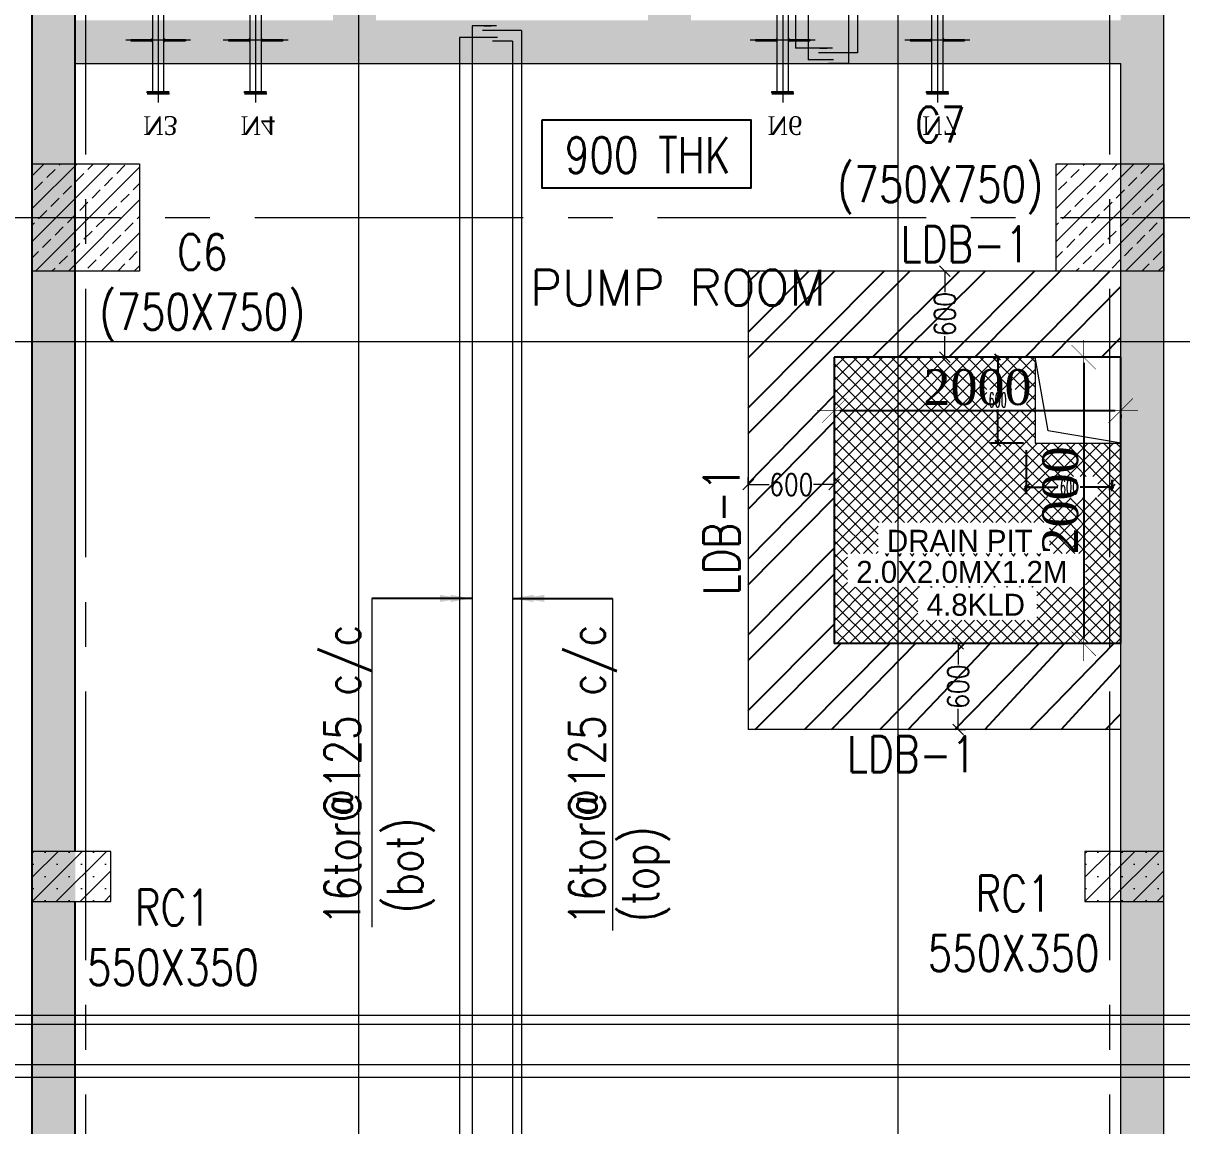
# Model space of a CAD drawing. Header units: millimetres. Extents: x -586673698 to -573385747, y -389867798 to -389752240.
# Drawn here: x -586577622 to -586569532, y -389785497 to -389777800 of the extents above; entities that cross this region are included whole.
import ezdxf

# ---------------------------------------------------------------- set-up
doc = ezdxf.new("R2010")
doc.units = ezdxf.units.MM
doc.header["$LTSCALE"] = 100
for name, pattern in [('CENTER', [2, 1.25, -0.25, 0.25, -0.25]), ('CENTER2', [1.125, 0.75, -0.125, 0.125, -0.125]), ('DASHED', [19.049999999999997, 12.7, -6.349999999999998]), ('HIDDEN', [9.524999999999995, 6.349999999999998, -3.174999999999998])]:
    doc.linetypes.add(name, pattern=pattern)
for name, color, linetype, lineweight in [('A-Column', 3, 'Continuous', 9), ('BOTTOM CAP REIN', 251, 'Continuous', 15), ('columns11', 1, 'Continuous', 20), ('dim', 11, 'Continuous', 13), ('ha', 8, 'Continuous', 9), ('wall hatch', 8, 'Continuous', 9)]:
    doc.layers.add(name, color=color, linetype=linetype, lineweight=lineweight)
for name, color, linetype in [('A-HATCH', 251, 'Continuous'), ('A-TEXT-ROOM-100', 4, 'Continuous'), ('AH_RETAINING WALL', 4, 'Continuous'), ('DT-PL-SHAFT', 230, 'Continuous'), ('DT-PL-Text', 181, 'Continuous'), ('GRIDLINE', 253, 'CENTER'), ('L2-OPEN', 7, 'Continuous'), ('Layer1', 7, 'Continuous'), ('PL-STP', 171, 'Continuous'), ('PLUMB', 6, 'Continuous'), ('PS_DIM', 9, 'Continuous'), ('WALL', 4, 'Continuous')]:
    doc.layers.add(name, color=color, linetype=linetype)
doc.styles.add('Arial', font='arial.ttf')
doc.styles.add('combine', font='romanc.shx', dxfattribs={"width": 0.8})
doc.styles.add('ROMANS', font='romans', dxfattribs={"width": 0.5})
doc.styles.add('ROMANTIC', font='romantic.ttf')
doc.styles.add('simplex-0.8', font='simplex.shx', dxfattribs={"width": 0.8})
doc.styles.add('TIMESNEWROMAN', font='times.ttf')
doc.dimstyles.new('75 ISO', dxfattribs={"dimtxt": 100, "dimasz": 75, "dimexe": 75, "dimexo": 0.7, "dimgap": 0.4, "dimtad": 0, "dimtoh": 1, "dimdec": 0, "dimdsep": 46, "dimtxsty": 'combine', "dimblk": 'OBLIQUE', "dimcen": 0, "dimclrd": 11, "dimclre": 2, "dimclrt": 4, "dimadec": 1, "dimazin": 2, "dimtfac": 1, "dimtdec": 0, "dimtmove": 2, "dimatfit": 3, "dimldrblk": 'OBLIQUE', "dimfxl": 0, "dimtolj": 1, "dimtzin": 0, "dimlwd": -1, "dimlwe": -1, "dimarcsym": 0})
doc.dimstyles.new('FOOTINF DIM', dxfattribs={"dimtxt": 250, "dimasz": 40, "dimexe": 50, "dimexo": 80, "dimgap": 35, "dimtad": 1, "dimtoh": 1, "dimdec": 0, "dimzin": 1, "dimdsep": 46, "dimtxsty": 'TIMESNEWROMAN', "dimblk": 'TICK', "dimcen": 2, "dimclrd": 7, "dimclre": 250, "dimclrt": 32, "dimadec": 1, "dimazin": 0, "dimtfac": 1, "dimtdec": 0, "dimtix": 1, "dimtmove": 1, "dimatfit": 3, "dimfxl": 0, "dimlwd": -1, "dimlwe": -1, "dimarcsym": 0})
doc.dimstyles.new('T', dxfattribs={"dimtxt": 100, "dimasz": 1, "dimexe": 50, "dimexo": 50, "dimgap": 15, "dimtad": 0, "dimtih": 1, "dimtoh": 1, "dimdec": 0, "dimzin": 0, "dimdsep": 46, "dimtxsty": 'ROMANS', "dimblk1": 'T', "dimblk2": 'T', "dimsah": 1, "dimcen": 0, "dimclrd": 8, "dimclre": 8, "dimclrt": 241, "dimadec": 0, "dimazin": 0, "dimtfac": 0.025, "dimtdec": 0, "dimtofl": 0, "dimtmove": 2, "dimatfit": 3, "dimldrblk": 'T', "dimfxl": 0, "dimtolj": 1, "dimtzin": 0, "dimarcsym": 0})
doc.dimstyles.new('V Mts', dxfattribs={"dimtxt": 150, "dimasz": 75, "dimexe": 0.1, "dimexo": 0, "dimgap": 0.01, "dimtad": 1, "dimdec": 0, "dimzin": 3, "dimdsep": 46, "dimtxsty": 'Arial', "dimsah": 1, "dimcen": 0.09375, "dimdle": 0.01, "dimclrd": 8, "dimclre": 8, "dimclrt": 256, "dimadec": 0, "dimazin": 0, "dimtfac": 0.7, "dimtdec": 3, "dimtofl": 0, "dimtmove": 2, "dimatfit": 3, "dimfxl": 0, "dimfrac": 1, "dimtolj": 1, "dimtzin": 0, "dimarcsym": 0})
pattern_1 = [(50.01895545410738, (852833.0299035311, -310.4176666140556), (273.2848983516124, -23.81821738079747), [28.575, -314.325]), (355.0189554541074, (852833.0299035311, -310.4176666140556), (-52.95994170419305, 286.5677625347229), [22.86, -251.460876255]), (100.4704001541074, (852855.8035719395, -312.4025126695633), (220.3249559302621, 262.7495334717821), [24.2850132, -267.1353669]), (46.20315545410737, (852833.0046938658, -234.2176707983017), (406.639402700964, -62.92896476387742), [42.8625, -471.4875]), (96.65451306410739, (852866.8912806511, -239.4617102146149), (355.9833957266662, 371.2569790089367), [36.42753471, -400.70341224]), (351.2031066241074, (852833.0046938658, -234.2176707983017), (355.9833957468833, 371.2569789906601), [34.289950605, -377.18959788]), (21.01895545410738, (852871.1109942198, -253.2550649046898), (227.4723238302771, -153.3225498470458), [28.575, -314.325]), (326.0189554541075, (852871.1109942198, -253.2550649046898), (92.61163368762979, 276.3126034821219), [22.86, -251.46]), (71.47040045410738, (852890.0670212507, -266.0319441556931), (320.08395701034, 122.9900550609186), [24.2850132, -267.1349064]), (37.51895545410739, (852833.0299035311, -310.4176666140556), (4.59094396285522, 126.8340840961527), [0, -248.412, 0, -255.27, 0, -252.4125]), (7.518955454107402, (852833.0299035311, -310.4176666140556), (100.1797734076779, 150.3040134359902), [0, -145.5419999999997, 0, -242.6969999999997, 0, -96.20249999999986]), (327.5189554541074, (852748.0669082403, -310.4457753300667), (203.3887245240358, -8.525828330777324), [0, -95.25, 0, -297.18, 0, -394.335]), (317.5189554541074, (852709.966910243, -310.4583801627159), (222.1811419564992, 38.21324395698385), [0, -123.825, 0, -197.358, 0, -280.035])]

# ---------------------------------------------------------------- blocks, each defined once
blk = doc.blocks.new('TICK')
at = {"color": 13, "const_width": 0.1}
for points in [[(0, -3), (0, 3)], [(-2.121320343559998, -2.121320343554543), (2.121320343559998, 2.121320343565455)], [(-3, 0), (3, 0)]]:
    blk.add_lwpolyline(points, dxfattribs=at)
blk = doc.blocks.new('*D509')
at = {"color": 250, "transparency": 16777216}
for p, q in [((-586571958.6491278, -389780531.1815192), (-586571958.6491278, -389780554.3057129)), ((-586569958.5041082, -389780531.1815192), (-586569958.5041082, -389780554.3057129))]:
    blk.add_line(p, q, dxfattribs=at)
at = {"color": 7, "transparency": 16777216}
blk.add_line((-586571918.6491278, -389780504.3057129), (-586569998.5041082, -389780504.3057129), dxfattribs=at)
at = {"layer": 'Defpoints', "color": 0, "transparency": 16777216}
for p in [(-586571958.6491278, -389780131.0889089, 825.7712689078835), (-586569958.5041082, -389780131.0889089, 825.7712689078835), (-586569958.5041082, -389780504.3057129)]:
    blk.add_point(p, dxfattribs=at)
at = {"color": 7, "transparency": 16777216, "xscale": 40, "yscale": 40, "zscale": 40, "rotation": 180}
blk.add_blockref('TICK', (-586571958.6491278, -389780504.3057129), dxfattribs=at)
at = {"color": 7, "transparency": 16777216, "xscale": 40, "yscale": 40, "zscale": 40}
blk.add_blockref('TICK', (-586569958.5041082, -389780504.3057129), dxfattribs=at)
at = {"color": 32, "transparency": 16777216, "insert": (-586570958.576618, -389780342.1427714), "char_height": 250, "attachment_point": 5, "style": 'TIMESNEWROMAN', "bg_fill": 3, "box_fill_scale": 1.1, "bg_fill_color": 256, "bg_fill_true_color": 13158600, "bg_fill_transparency": 0}
blk.add_mtext('2000', dxfattribs=at)
blk = doc.blocks.new('*D510')
at = {"color": 250, "transparency": 16777216}
for p, q in [((-586570249.09237, -389780131.088909), (-586570266.8266531, -389780131.088909)), ((-586570249.0923697, -389782131.0889023), (-586570266.8266531, -389782131.0889023))]:
    blk.add_line(p, q, dxfattribs=at)
at = {"color": 7, "transparency": 16777216}
blk.add_line((-586570216.8266531, -389780171.088909), (-586570216.8266531, -389782091.0889023), dxfattribs=at)
at = {"layer": 'Defpoints', "color": 0, "transparency": 16777216}
for p in [(-586569958.5041084, -389780131.088909, 825.7712689078835), (-586570216.8266531, -389782131.0889023), (-586569958.5041016, -389782131.0889023, 825.7712689078835)]:
    blk.add_point(p, dxfattribs=at)
at = {"color": 7, "transparency": 16777216, "xscale": 40, "yscale": 40, "zscale": 40}
for p, rotation in [((-586570216.8266531, -389780131.088909), 90), ((-586570216.8266531, -389782131.0889023), 270)]:
    blk.add_blockref('TICK', p, dxfattribs=dict(at, rotation=rotation))
at = {"color": 32, "transparency": 16777216, "insert": (-586570378.9895947, -389781131.0889054), "char_height": 250, "attachment_point": 5, "rotation": 90, "style": 'TIMESNEWROMAN', "bg_fill": 3, "box_fill_scale": 1.1, "bg_fill_color": 256, "bg_fill_true_color": 13158600, "bg_fill_transparency": 0}
blk.add_mtext('2000', dxfattribs=at)
blk = doc.blocks.new('T')
at = {"layer": 'L2-OPEN', "color": 8, "linetype": 'Continuous'}
for p, q in [((-30.88676591906551, 3.637978807091713e-12), (12.63541410549078, 3.637978807091713e-12)), ((-7.275957614183426e-12, 32.97048780479508), (0, -12.62681486954443))]:
    blk.add_line(p, q, dxfattribs=at)
at = {"layer": 'PLUMB'}
blk.add_line((-20.44315986570291, -20.44315986570018), (20.44315986571019, 20.4431598657111), dxfattribs=at)
blk = doc.blocks.new('*D464')
at = {"layer": 'Defpoints', "color": 0, "linetype": 'HIDDEN', "transparency": 16777216}
for p in [(-586570618.84309, -389780731.0888989), (-586570018.7496821, -389781038.2601498), (-586570018.7496821, -389781115.7865713)]:
    blk.add_point(p, dxfattribs=at)
at = {"layer": 'PL-STP', "color": 8, "linetype": 'HIDDEN', "lineweight": -2, "transparency": 16777216}
for p, q in [((-586570618.84309, -389780781.0888989), (-586570618.84309, -389781088.2601498)), ((-586570018.7496821, -389781065.7865713), (-586570018.7496821, -389780988.2601498)), ((-586570617.84309, -389781038.2601498), (-586570396.8916241, -389781038.2601498)), ((-586570019.7496821, -389781038.2601498), (-586570240.7011479, -389781038.2601498))]:
    blk.add_line(p, q, dxfattribs=at)
at = {"layer": 'PL-STP', "color": 8, "linetype": 'HIDDEN', "lineweight": -2, "transparency": 16777216, "rotation": 180}
blk.add_blockref('T', (-586570618.84309, -389781038.2601498), dxfattribs=at)
at = {"layer": 'PL-STP', "color": 8, "linetype": 'HIDDEN', "lineweight": -2, "transparency": 16777216}
blk.add_blockref('T', (-586570018.7496821, -389781038.2601498), dxfattribs=at)
at = {"layer": 'PL-STP', "color": 241, "linetype": 'HIDDEN', "lineweight": 13, "transparency": 16777216, "insert": (-586570318.796386, -389781038.2601498), "char_height": 100, "attachment_point": 5, "style": 'ROMANS'}
blk.add_mtext('\\A1;600', dxfattribs=at)
blk = doc.blocks.new('*D465')
at = {"layer": 'Defpoints', "color": 0, "linetype": 'HIDDEN', "transparency": 16777216}
for p in [(-586570669.2362655, -389780131.088899), (-586570817.6098303, -389780731.088899), (-586570587.4791577, -389780731.088899)]:
    blk.add_point(p, dxfattribs=at)
at = {"layer": 'PL-STP', "color": 8, "linetype": 'HIDDEN', "lineweight": -2, "transparency": 16777216}
for p, q in [((-586570719.2362655, -389780131.088899), (-586570867.6098303, -389780131.088899)), ((-586570817.6098303, -389780132.088899), (-586570817.6098303, -389780366.088899)), ((-586570817.6098303, -389780730.088899), (-586570817.6098303, -389780496.088899)), ((-586570637.4791577, -389780731.088899), (-586570867.6098303, -389780731.088899))]:
    blk.add_line(p, q, dxfattribs=at)
for p, rotation in [((-586570817.6098303, -389780131.088899), 90), ((-586570817.6098303, -389780731.088899), 270)]:
    blk.add_blockref('T', p, dxfattribs=dict(at, rotation=rotation))
at = {"layer": 'PL-STP', "color": 241, "linetype": 'HIDDEN', "lineweight": 13, "transparency": 16777216, "insert": (-586570817.6098303, -389780431.0888988), "char_height": 100, "attachment_point": 5, "style": 'ROMANS'}
blk.add_mtext('\\A1;600', dxfattribs=at)
blk = doc.blocks.new('_Oblique')
at = {"color": 0, "linetype": 'ByBlock', "lineweight": -2}
blk.add_line((-0.5, -0.5), (0.5, 0.5), dxfattribs=at)
blk = doc.blocks.new('*D517')
at = {"layer": 'Defpoints', "color": 0, "transparency": 16777216}
for p in [(-586571097.681059, -389782131.0889062, 26.83431793088164), (-586571097.6810572, -389782731.0889056, 26.83431793088164), (-586571092.9837373, -389782731.0889056)]:
    blk.add_point(p, dxfattribs=at)
at = {"layer": 'dim', "color": 11, "transparency": 16777216}
for p, q in [((-586571092.9837373, -389782131.0889062), (-586571092.9837373, -389782276.4031916)), ((-586571092.9837373, -389782731.0889056), (-586571092.9837373, -389782585.7746202))]:
    blk.add_line(p, q, dxfattribs=at)
at = {"layer": 'dim', "color": 2, "transparency": 16777216}
for p, q in [((-586571088.501111, -389782131.0889062), (-586571042.9837373, -389782131.0889062)), ((-586571088.5011108, -389782731.0889056), (-586571042.9837373, -389782731.0889056))]:
    blk.add_line(p, q, dxfattribs=at)
at = {"layer": 'dim', "color": 11, "transparency": 16777216, "xscale": 75, "yscale": 75, "zscale": 75}
for p, rotation in [((-586571092.9837373, -389782131.0889062), 90), ((-586571092.9837373, -389782731.0889056), 270)]:
    blk.add_blockref('_Oblique', p, dxfattribs=dict(at, rotation=rotation))
at = {"layer": 'dim', "color": 4, "transparency": 16777216, "insert": (-586571092.9837373, -389782431.0889056), "char_height": 150, "attachment_point": 5, "rotation": 90, "style": 'simplex-0.8'}
blk.add_mtext('\\A1;600', dxfattribs=at)
blk = doc.blocks.new('*D518')
at = {"layer": 'Defpoints', "color": 0, "transparency": 16777216}
for p in [(-586572558.6683894, -389781020.9011813), (-586572558.6683894, -389781030.1319876, 18.02520497182559), (-586571958.6491278, -389781030.1319876, 26.83431793088164)]:
    blk.add_point(p, dxfattribs=at)
at = {"layer": 'dim', "color": 2, "transparency": 16777216}
for p, q in [((-586572558.6683894, -389781019.4049034), (-586572558.6683894, -389780970.9011813)), ((-586571958.6491278, -389781017.0828012), (-586571958.6491278, -389780970.9011813))]:
    blk.add_line(p, q, dxfattribs=at)
at = {"layer": 'dim', "color": 11, "transparency": 16777216}
for p, q in [((-586572558.6683894, -389781020.9011813), (-586572413.3444729, -389781020.9011813)), ((-586571958.6491278, -389781020.9011813), (-586572103.9730444, -389781020.9011813))]:
    blk.add_line(p, q, dxfattribs=at)
at = {"layer": 'dim', "color": 11, "transparency": 16777216, "xscale": 75, "yscale": 75, "zscale": 75, "rotation": 180}
blk.add_blockref('_Oblique', (-586572558.6683894, -389781020.9011813), dxfattribs=at)
at = {"layer": 'dim', "color": 11, "transparency": 16777216, "xscale": 75, "yscale": 75, "zscale": 75}
blk.add_blockref('_Oblique', (-586571958.6491278, -389781020.9011813), dxfattribs=at)
at = {"layer": 'dim', "color": 4, "transparency": 16777216, "insert": (-586572258.6587586, -389781020.9011813), "char_height": 150, "attachment_point": 5, "style": 'simplex-0.8'}
blk.add_mtext('\\A1;600', dxfattribs=at)
blk = doc.blocks.new('*D519')
at = {"layer": 'Defpoints', "color": 0, "transparency": 16777216}
for p in [(-586571186.2068068, -389779531.0889018), (-586571151.1357012, -389779531.0889018, 18.02520497182468), (-586571151.1356994, -389780131.0889063, 26.83431793088164)]:
    blk.add_point(p, dxfattribs=at)
at = {"layer": 'dim', "color": 2, "transparency": 16777216}
for p, q in [((-586571186.6079495, -389779531.0889018), (-586571236.2068068, -389779531.0889018)), ((-586571187.8552324, -389780131.0889063), (-586571236.2068068, -389780131.0889063))]:
    blk.add_line(p, q, dxfattribs=at)
at = {"layer": 'dim', "color": 11, "transparency": 16777216}
for p, q in [((-586571186.2068068, -389779531.0889018), (-586571186.2068068, -389779676.4031898)), ((-586571186.2068068, -389780131.0889063), (-586571186.2068068, -389779985.7746184))]:
    blk.add_line(p, q, dxfattribs=at)
at = {"layer": 'dim', "color": 11, "transparency": 16777216, "xscale": 75, "yscale": 75, "zscale": 75}
for p, rotation in [((-586571186.2068068, -389779531.0889018), 90), ((-586571186.2068068, -389780131.0889063), 270)]:
    blk.add_blockref('_Oblique', p, dxfattribs=dict(at, rotation=rotation))
at = {"layer": 'dim', "color": 4, "transparency": 16777216, "insert": (-586571186.2068068, -389779831.0889038), "char_height": 150, "attachment_point": 5, "rotation": 90, "style": 'simplex-0.8'}
blk.add_mtext('\\A1;600', dxfattribs=at)
blk = doc.blocks.new('DS')
at = {"layer": 'PS_DIM', "color": 30, "lineweight": 20, "true_color": 0xf8991e}
for p, q in [((-10154220.36534933, -7974183.753252663), (-10154220.36534933, -7973731.083799353)), ((-10154215.4458387, -7973767.185348663), (-10154225.4458387, -7973767.185348663)), ((-10154225.4458387, -7973767.185348663), (-10154225.4458387, -7973917.418525125)), ((-10154215.4458387, -7973767.185348663), (-10154215.4458387, -7973917.418525125)), ((-10154225.44583865, -7973997.418525183), (-10154225.44583865, -7974147.503324596)), ((-10154215.44583865, -7973997.418525183), (-10154215.44583865, -7974147.503324596)), ((-10154215.44583865, -7974147.503324596), (-10154225.44583865, -7974147.503324596))]:
    blk.add_line(p, q, dxfattribs=at)
at = {"layer": 'PS_DIM', "color": 8, "lineweight": 20}
blk.add_line((-10153848.96327483, -7973957.418526008), (-10154656.83112042, -7973957.418526009), dxfattribs=at)
at = {"layer": 'PS_DIM', "color": 30, "lineweight": 20, "true_color": 0xf8991e}
for points in [[(-10154597.76692931, -7974033.987620936), (-10154588.44547427, -7974033.987620936), (-10154588.44547427, -7973880.849431082), (-10154579.12401924, -7973880.849431082), (-10154579.12401924, -7974033.987620936)], [(-10154597.76692931, -7974033.987620936), (-10154597.76692931, -7973880.849431082)]]:
    blk.add_lwpolyline(points, dxfattribs=at)
blk.add_lwpolyline([(-10153879.12413279, -7973997.418526009), (-10153879.12413279, -7973917.418526009), (-10154579.12413279, -7973917.418524249), (-10154579.12413279, -7973997.418524249)], close=True, dxfattribs=at)
for centre, start, end in [((-10154225.1465134, -7973917.270148075), 93.01016005192193, 181.4916335709341), ((-10154214.91940221, -7973917.270148075), 358.5083664290659, 95.29921688351867), ((-10154225.14651335, -7973997.21018302), 182.0946924499644, 266.9898399480781), ((-10154214.91940216, -7973997.21018302), 264.7007831164813, 357.9053075500356)]:
    blk.add_arc(centre, 5.700018629338419, start, end, dxfattribs=at)
blk = doc.blocks.new('*D727')
at = {"layer": 'Defpoints', "color": 0, "ltscale": 5, "transparency": 16777216}
for p in [(-894583.125608487, -59552.7187525332), (-893583.125608487, -59552.71875002049), (-894583.1256077528, -59844.92187410541)]:
    blk.add_point(p, dxfattribs=at)
at = {"layer": 'DT-PL-SHAFT', "color": 8, "lineweight": -2, "ltscale": 5, "transparency": 16777216}
for p, q in [((-894583.125608487, -59552.7187525332), (-894583.1256077526, -59845.02187410541)), ((-893583.125608487, -59552.71875002049), (-893583.1256077526, -59845.0218715927)), ((-893658.1256077528, -59844.92187178115), (-894508.1256077528, -59844.92187391695))]:
    blk.add_line(p, q, dxfattribs=at)
at = {"layer": 'DT-PL-SHAFT', "color": 8, "ltscale": 5, "transparency": 16777216}
for points in [[(-894508.1256077843, -59832.42187391695), (-894508.1256077214, -59857.42187391695), (-894583.1256077528, -59844.92187410541)], [(-893658.1256077843, -59832.42187178115), (-893658.1256077214, -59857.42187178115), (-893583.1256077528, -59844.9218715927)]]:
    blk.add_solid(points, dxfattribs=at)
at = {"layer": 'DT-PL-SHAFT', "ltscale": 5, "transparency": 16777216, "insert": (-894083.1256079454, -59768.3259246908), "char_height": 150, "attachment_point": 5, "rotation": 1.4396757865650902e-07, "style": 'Arial'}
blk.add_mtext('\\A1;1000', dxfattribs=at)
blk = doc.blocks.new('AFE')
at = {"color": 114, "lineweight": 20, "true_color": 0x139b48, "xscale": -1, "rotation": 90}
for p in [(-8872940.560159955, -10213664.36957527, -15.26495232836862), (-8872260.560159955, -10213664.36957527, -15.26495232836862), (-8868580.544133913, -10213664.36952483), (-8867500.544133913, -10213664.36952483)]:
    blk.add_blockref('DS', p, dxfattribs=at)
at = {"layer": 'DT-PL-Text', "color": 181, "lineweight": 20, "style": 'ROMANTIC'}
for s, p in [('N3', (-899089.053685495, -58912.74468898936, -13.53830377142648)), ('N4', (-898409.053685495, -58912.74468898936, -13.53830377142648)), ('N6', (-894729.037659453, -58912.7446385551, 1.726648556942138)), ('N7', (-893649.037659453, -58912.7446385551, 1.726648556942138))]:
    blk.add_text(s, height=131.1813537174497, rotation=359.9831260174126, dxfattribs=at).set_placement(p)
at = {"layer": 'DT-PL-SHAFT', "color": 1, "ltscale": 5}
dim = blk.add_aligned_dim(p1=(-893583.125608487, -59552.71875002049), p2=(-894583.125608487, -59552.7187525332), distance=292.20312157220906, dimstyle='V Mts', dxfattribs=at)
dim.commit()
dim.dimension.update_dxf_attribs({"geometry": '*D727', "text_midpoint": (-894083.1256079454, -59768.3259246908)})

msp = doc.modelspace()

# ---------------------------------------------------------------- hatches: boundary and pattern name
at = {"layer": 'A-HATCH', "lineweight": 5}
h = msp.add_hatch(dxfattribs=at)
h.set_pattern_fill('ANSI33', color=256, scale=650, angle=359.9999999999999, style=0)
h.set_pattern_definition([(44.99999999999996, (-585114143.6010321, -388260524.9765929), (-114.9048519428139, 114.904851942814), []), (44.99999999999996, (-585114028.6961805, -388260524.9765929), (-114.9048519428139, 114.904851942814), [81.25000000000001, -40.62500000000001])])
h.paths.add_polyline_path([(-586576808.5828438, -389779531.0889091), (-586577558.5828438, -389779531.0889091), (-586577558.5828438, -389778781.0889091), (-586576808.5828438, -389778781.0889091)])
h = msp.add_hatch(dxfattribs=at)
h.set_pattern_fill('ANSI33', color=256, scale=650, angle=359.9999999999999, style=0)
h.set_pattern_definition([(44.99999999999996, (-585106993.5222968, -388260524.976586), (-114.9048519428139, 114.904851942814), []), (44.99999999999996, (-585106878.6174451, -388260524.976586), (-114.9048519428139, 114.904851942814), [81.25000000000001, -40.62500000000001])])
h.paths.add_polyline_path([(-586569658.5041084, -389779531.0889022), (-586570408.5041084, -389779531.0889022), (-586570408.5041084, -389778781.0889022), (-586569658.5041084, -389778781.0889022)])
at = {"layer": 'ha', "lineweight": 5}
h = msp.add_hatch(dxfattribs=at)
h.set_pattern_fill('SACNCR', color=256, scale=49.99999999999996, angle=179.9999987224211, style=0)
h.set_pattern_definition([(224.9999987224211, (-587419872.0174837, -389482271.4381029), (84.1898992577604, -84.1899030122861), []), (224.9999987224211, (-587419956.2074836, -389482271.438101), (84.1898992577604, -84.1899030122861), [0, -119.0624999999999])])
h.paths.add_polyline_path([(-586577558.5828438, -389783581.088909), (-586577558.5828438, -389783931.088909), (-586577008.5828438, -389783931.088909), (-586577008.5828438, -389783581.088909)])
h = msp.add_hatch(dxfattribs=at)
h.set_pattern_fill('SACNCR', color=256, scale=49.99999999999996, angle=179.9999987224211, style=0)
h.set_pattern_definition([(224.9999987224211, (-587412521.9387485, -389482271.4381029), (84.1898992577604, -84.1899030122861), []), (224.9999987224211, (-587412606.1287484, -389482271.438101), (84.1898992577604, -84.1899030122861), [0, -119.0624999999999])])
h.paths.add_polyline_path([(-586570208.5041085, -389783581.088909), (-586570208.5041085, -389783931.088909), (-586569658.5041085, -389783931.088909), (-586569658.5041085, -389783581.088909)])
at = {"layer": 'wall hatch', "ltscale": 3}
h = msp.add_hatch(dxfattribs=at)
h.set_pattern_fill('AR-CONC', color=8, scale=1.5, angle=0.01895545410738442, style=0)
h.set_pattern_definition(pattern_1)
edge = h.paths.add_edge_path()
edge.add_line((-586569658.5041084, -389763430.6426746), (-586569658.5041083, -389802031.5351896))
edge.add_line((-586569958.5041082, -389782131.0889021), (-586569958.5041082, -389780131.0889021))
h = msp.add_hatch(dxfattribs=at)
h.set_pattern_fill('AR-CONC', color=8, scale=1.5, angle=0.01895545410738442, style=0)
h.set_pattern_definition(pattern_1)
edge = h.paths.add_edge_path()
edge.add_line((-586569658.5041084, -389763430.6426746), (-586569658.5041083, -389802031.5351896))
edge.add_line((-586569958.5041082, -389782131.0889021), (-586569958.5041082, -389780131.0889021))

# ---------------------------------------------------------------- linework, layer by layer
at = {"color": 13, "lineweight": 5, "elevation": -282.4707507209567}
for points in [[(-586575186.5388136, -389781815.4527811), (-586575186.5388137, -389784110.2982819)], [(-586573507.8465486, -389781815.4527811), (-586573507.8465484, -389784132.5232337)]]:
    msp.add_lwpolyline(points, dxfattribs=at)
at = {"layer": 'A-Column'}
for points, elevation in [([(-586576808.5828438, -389779531.0889091), (-586577558.5828438, -389779531.0889091), (-586577558.5828438, -389778781.0889091), (-586576808.5828438, -389778781.0889091)], -301.0472720476962), ([(-586569658.5041084, -389779531.0889022), (-586570408.5041084, -389779531.0889022), (-586570408.5041084, -389778781.0889022), (-586569658.5041084, -389778781.0889022)], -299.3404809907079)]:
    msp.add_lwpolyline(points, close=True, dxfattribs=dict(at, elevation=elevation))
at = {"layer": 'AH_RETAINING WALL'}
for p, q in [((-586577558.5168192, -389795614.5315189, -292.2381590886403), (-586577558.5816994, -389759527.5773441, -292.2381590886403)), ((-586577558.5168192, -389795614.5315189, -292.2381590886403), (-586577558.5816994, -389759527.577344, -292.2381590886403)), ((-586577258.5373259, -389783581.088909, -299.3404809907079), (-586577258.56404, -389769731.088912, -292.2381590886403)), ((-586569958.5041083, -389780131.0889022, -292.2381590886403), (-586571958.6491278, -389780131.088909, -292.2381590886403)), ((-586571958.6491278, -389780131.088909, -292.2381590886403), (-586571958.6491278, -389782131.088909, -292.2381590886403)), ((-586569958.5041082, -389782131.0889022, -292.2381590886403), (-586569958.5041082, -389780131.0889021, -292.2381590886403)), ((-586569958.5041084, -389782131.0889022, -292.2381590886403), (-586571958.6491278, -389782131.088909, -292.2381590886403)), ((-586577258.5297794, -389787981.4174614, -299.3404809907079), (-586577258.5368054, -389783931.088909, -299.3404809907079))]:
    msp.add_line(p, q, dxfattribs=at)
at = {"layer": 'BOTTOM CAP REIN', "color": 1, "lineweight": 15, "ltscale": 25}
for p, q in [((-586572139.8822055, -389757941.5990389, -283.0220670681156), (-586572139.8811686, -389778055.2151986, -1541.977214091919)), ((-586572228.9862946, -389758022.1165612, -282.7356544231616), (-586572228.9852579, -389777974.6976762, -273.3254730358267)), ((-586574486.0934947, -389777818.5231802, -283.1917016410698), (-586574486.0924578, -389787273.7354982, -1542.146848664873)), ((-586574316.7842505, -389777818.5231802, -283.1917016410698), (-586574486.0934947, -389777818.5231802, -283.1917016410698)), ((-586574141.7842504, -389777851.361942, -283.1917016488246), (-586574414.1265272, -389777851.361942, -283.1917016488246)), ((-586574405.8883396, -389777818.5231802, -283.1917016488246), (-586574353.7417475, -389777818.5231802, -283.1917016488246)), ((-586574575.1975838, -389777899.0407025, -282.9052889961158), (-586574575.196547, -389787193.2179759, -273.4951076087809)), ((-586574310.2417217, -389777899.0407025, -283.1917016488246), (-586574575.1975838, -389777899.0407028, -283.1917016488246)), ((-586574205.8883396, -389777924.9135827, -283.1917016488246), (-586574344.9548417, -389777924.9135827, -283.1917016488246)), ((-586571970.5719244, -389777974.6976762, -301.0472720399414), (-586572228.9852579, -389777974.6976762, -301.0472720399414)), ((-586571795.5719244, -389778007.536438, -301.0472720476962), (-586572067.9142013, -389778007.536438, -301.0472720476962)), ((-586572059.6760137, -389777974.6976762, -301.0472720476962), (-586572007.5294216, -389777974.6976762, -301.0472720476962)), ((-586571964.0293957, -389778055.2151986, -301.0472720476962), (-586572139.8811687, -389778055.2151986, -301.0472720476962)), ((-586571859.6760137, -389778081.0880786, -301.0472720476962), (-586571998.7425157, -389778081.0880786, -301.0472720476962)), ((-586579099.5010949, -389785067.8663803, -320.9131205561434), (-586568277.0799395, -389785067.8663803, -1561.843062608121)), ((-586579018.9835726, -389785156.9704695, -320.6267079111894), (-586568357.5974618, -389785156.9704696, -293.1913215520287))]:
    msp.add_line(p, q, dxfattribs=at)
at = {"layer": 'BOTTOM CAP REIN', "color": 1, "linetype": 'HIDDEN', "lineweight": 15, "ltscale": 50}
for p, q in [((-586571795.5729612, -389757974.4378007, -280.0226355655448), (-586571795.5719243, -389778007.536438, -1541.128888058802)), ((-586571859.6770506, -389758047.9894412, -283.0220670758704), (-586571859.6760137, -389778081.0880786, -272.8834253873074)), ((-586574141.7842504, -389777851.361942, -280.192270138499), (-586574141.7832135, -389787226.0567377, -1541.298522631757)), ((-586574205.8883396, -389777924.9135825, -283.1917016488246), (-586574205.8873028, -389787299.6083782, -273.0530599602616)), ((-586579066.6623331, -389784723.5571361, -317.9136890535726), (-586568324.7587, -389784723.5571361, -1560.994736575004)), ((-586578993.1106926, -389784787.6612254, -320.9131205638982), (-586568251.2070595, -389784787.6612254, -292.7492739035094))]:
    msp.add_line(p, q, dxfattribs=at)
at = {"layer": 'columns11', "ltscale": 0.5}
for points, elevation in [([(-586577558.5828438, -389783581.088909), (-586577558.5828438, -389783931.088909), (-586577008.5828438, -389783931.088909), (-586577008.5828438, -389783581.088909)], -299.3404809907079), ([(-586570208.5041085, -389783581.088909), (-586570208.5041085, -389783931.088909), (-586569658.5041085, -389783931.088909), (-586569658.5041085, -389783581.088909)], -292.2381590889015)]:
    msp.add_lwpolyline(points, close=True, dxfattribs=dict(at, elevation=elevation))
at = {"layer": 'DT-PL-SHAFT', "color": 8, "linetype": 'DASHED', "lineweight": 13, "ltscale": 50}
msp.add_line((-586575278.3353915, -389795486.7471323, -319.072477019522), (-586575278.3353915, -389756960.6314185, -319.072477019522), dxfattribs=at)
at = {"layer": 'DT-PL-SHAFT', "color": 1, "lineweight": 13, "ltscale": 5}
for p, q in [((-586569658.6586425, -389793331.2512685, -299.3404809907079), (-586569658.6586422, -389761180.6414423, -299.3404809907079)), ((-586569958.6683894, -389779531.0888979, -301.0472720476962), (-586572558.6683894, -389779531.0889061, -301.0472720476962)), ((-586572558.6683894, -389779531.0889061, -301.0472720476962), (-586572558.6683894, -389782731.0889098, -301.0472720476962)), ((-586569958.5041083, -389780131.0889021, -292.2381590886403), (-586571958.6491278, -389780131.0889089, -292.2381590886403)), ((-586571958.6491278, -389780131.0889089, -292.2381590886403), (-586571958.6491278, -389782131.0889089, -292.2381590886403)), ((-586569958.5041084, -389782131.0889021, -292.2381590886403), (-586571958.6491278, -389782131.0889089, -292.2381590886403)), ((-586569958.5041083, -389782731.0889023, -292.2381590886403), (-586572558.6683894, -389782731.0889098, -292.2381590886403)), ((-586569958.5041083, -389782731.0889022, -292.2381590886403), (-586572558.6683894, -389782731.0889097, -292.2381590886403))]:
    msp.add_line(p, q, dxfattribs=at)
at = {"layer": 'DT-PL-SHAFT', "color": 1, "lineweight": 13, "ltscale": 5, "elevation": -301.0472720476962}
msp.add_lwpolyline([(-586577258.5204248, -389778081.0904821), (-586569958.6683894, -389778081.0872323)], dxfattribs=at)
at = {"layer": 'GRIDLINE', "color": 117, "linetype": 'CENTER2', "lineweight": 5, "ltscale": 25}
for p, q in [((-586577183.5041084, -389795590.6394086, -302.7540631046119), (-586577183.5041084, -389755720.8077319, -302.7540631046119)), ((-586570033.8052557, -389795590.6394086, -283.2594115643686), (-586570033.8052557, -389755720.8077319, -283.2594115643686)), ((-586581629.860675, -389779156.0889091, -301.0472720476961), (-586560312.3229526, -389779156.0889091, -301.0472720476961))]:
    msp.add_line(p, q, dxfattribs=at)
at = {"layer": 'Layer1', "color": 2, "elevation": -3.743195975403069e-09}
msp.add_lwpolyline([(-586573999.0717127, -389778474.4706497), (-586572540.2842143, -389778474.4706497), (-586572540.2842143, -389778951.3972923), (-586573999.0717127, -389778951.3972923)], close=True, dxfattribs=at)
at = {"layer": 'wall hatch', "color": 8, "ltscale": 3}
msp.add_line((-586569958.5041082, -389782131.0889021, -292.2381590886403), (-586569958.5041082, -389780131.0889021, -292.2381590886403), dxfattribs=at)

# ---------------------------------------------------------------- texts
at = {"layer": 'A-TEXT-ROOM-100', "linetype": 'ByBlock', "lineweight": 9, "style": 'simplex-0.8'}
msp.add_text('PUMP ROOM', height=250, dxfattribs=at).set_placement((-586574083.8987054, -389779770.5408938, -294.8734372902624))
at = {"layer": 'A-TEXT-ROOM-100', "linetype": 'ByBlock', "lineweight": 9, "style": 'simplex-0.8', "width": 0.8}
for s, p in [('16tor@125 c/c', (-586575267.9242548, -389784097.4601988, -1102.814433055619)), ('16tor@125 c/c', (-586573559.8513124, -389784097.4601988, -1102.814433055619)), (' (bot)', (-586574833.230742, -389784151.6810315, -922.3813424980842)), (' (top)', (-586573188.9704872, -389784212.3134518, -1102.814433055619))]:
    msp.add_text(s, height=250, rotation=90, dxfattribs=at).set_placement(p)
at = {"layer": 'A-TEXT-ROOM-100', "linetype": 'ByBlock', "lineweight": 9, "char_height": 250, "attachment_point": 2, "style": 'simplex-0.8'}
for s, insert, width in [('C7\\P(750X750)', (-586571218.6048979, -389778383.376616, -600.3877530346608), 2951.675291776657), ('LDB-1', (-586571044.4946718, -389779217.2154845, -308.3399988123537), 4001.675291669788), ('C6\\P(750X750)', (-586576370.6055846, -389779272.5342432, -301.0472720476962), 3251.675291776657), ('LDB-1', (-586571419.195118, -389782777.505423, -308.3399988123537), 4001.675291669788), ('RC1\\P550X350', (-586570706.4270259, -389783749.9060676, -327.3797998384666), 4325.257736534346), ('RC1\\P550X350', (-586576576.3889343, -389783848.358023, -299.4252982733158), 4325.257736534346)]:
    msp.add_mtext(s, dxfattribs=dict(at, insert=insert, width=width))
at = {"layer": 'A-TEXT-ROOM-100', "color": 2, "linetype": 'ByBlock', "lineweight": 9, "insert": (-586573261.3366071, -389778595.70043, 1267.68560379757), "char_height": 250, "width": 3851.675291669743, "attachment_point": 2, "style": 'simplex-0.8'}
msp.add_mtext('900 THK', dxfattribs=at)
at = {"layer": 'A-TEXT-ROOM-100', "linetype": 'ByBlock', "lineweight": 9, "insert": (-586572871.140865, -389781343.4206343, -308.3399988123537), "char_height": 250, "width": 4001.675291669788, "attachment_point": 2, "rotation": 89.99999999999999, "style": 'simplex-0.8'}
msp.add_mtext('LDB-1', dxfattribs=at)
at = {"layer": 'DT-PL-SHAFT', "color": 140, "lineweight": 13}
msp.add_text('4.8KLD', height=153.8010100846817, dxfattribs=at).set_placement((-586571313.0712403, -389781936.4371803, -304.1341894264131))

# ---------------------------------------------------------------- dimensions: what is measured, and where the dimension line sits
at = {"layer": 'dim'}
dim = msp.add_linear_dim(base=(-586572558.6683894, -389781020.9011813, -319.072477019522), p1=(-586571958.6491278, -389781030.1319876, -292.2381590886403), p2=(-586572558.6683894, -389781030.1319876, -301.0472720476964), dimstyle='75 ISO', override={"dimtxt": 150, "dimexe": 50, "dimtxsty": 'simplex-0.8', "dimtmove": 1}, dxfattribs=at)
dim.commit()
dim.dimension.update_dxf_attribs({"geometry": '*D518', "text_midpoint": (-586572258.6587586, -389781020.9011813, -319.072477019522)})
dim = msp.add_linear_dim(base=(-586571092.9837373, -389782731.0889056, -319.072477019522), p1=(-586571097.6810588, -389782131.088906, -292.2381590886403), p2=(-586571097.681057, -389782731.0889055, -292.2381590886403), angle=90, dimstyle='75 ISO', override={"dimtxt": 150, "dimexe": 50, "dimtxsty": 'simplex-0.8', "dimtmove": 1}, dxfattribs=at)
dim.commit()
dim.dimension.update_dxf_attribs({"geometry": '*D517', "text_midpoint": (-586571092.9837373, -389782431.0889056, -319.072477019522)})

# ---------------------------------------------------------------- leaders
at = {"color": 13, "lineweight": 5}
for points in [[(-586574561.3342952, -389781815.2690582, -278.9195897698663), (-586575186.5388136, -389781815.4527811, -278.9195897698663)], [(-586574485.9163426, -389781815.4527811, -278.9195897698663), (-586575186.5388136, -389781815.4527811, -278.9195897698663)], [(-586574208.4690195, -389781815.4527811, -278.9195897698663), (-586573507.8465486, -389781815.4527811, -278.9195897698663)], [(-586574133.051067, -389781815.2690582, -278.9195897698663), (-586573507.8465486, -389781815.4527811, -278.9195897698663)]]:
    msp.add_leader(points, dimstyle='FOOTINF DIM', override={"dimasz": 150, "dimtad": 0, "dimclrd": 11, "dimfxl": 100, "dimfxlon": 1, "dimarcsym": 1}, dxfattribs=at)

# ---------------------------------------------------------------- next in the draw order: dimensions: what is measured, and where the dimension line sits
dim = msp.add_linear_dim(base=(-586569958.5041082, -389780504.3057129, -1118.009427996524), p1=(-586571958.6491278, -389780131.0889089, -292.2381590886403), p2=(-586569958.5041082, -389780131.0889089, -292.2381590886403), dimstyle='FOOTINF DIM', override={"dimpost": '<>\\X', "dimfxl": 0.7, "dimfxlon": 1, "dimtfill": 1, "dimarcsym": 1})
dim.commit()
dim.dimension.update_dxf_attribs({"geometry": '*D509', "text_midpoint": (-586570958.576618, -389780342.1427714, -1118.009427996524)})

# ---------------------------------------------------------------- next in the draw order: linework, layer by layer
at = {"layer": 'DT-PL-SHAFT', "color": 8, "linetype": 'DASHED', "lineweight": 13, "ltscale": 50}
msp.add_line((-586571513.0541415, -389795486.7471323, -319.072477019522), (-586571513.0541415, -389756960.6314185, -319.072477019522), dxfattribs=at)

# ---------------------------------------------------------------- next in the draw order: dimensions: what is measured, and where the dimension line sits
dim = msp.add_linear_dim(base=(-586570216.8266531, -389782131.0889023, -1118.009427996524), p1=(-586569958.5041082, -389780131.0889089, -292.2381590886403), p2=(-586569958.5041014, -389782131.0889022, -292.2381590886403), angle=90, dimstyle='FOOTINF DIM', override={"dimpost": '<>\\X', "dimfxl": 0.7, "dimfxlon": 1, "dimtfill": 1, "dimarcsym": 1})
dim.commit()
dim.dimension.update_dxf_attribs({"geometry": '*D510', "text_midpoint": (-586570378.9895947, -389781131.0889054, -1118.009427996524)})
at = {"layer": 'dim'}
dim = msp.add_linear_dim(base=(-586571186.2068068, -389779531.0889018, -319.072477019522), p1=(-586571151.1356992, -389780131.0889062, -292.2381590886403), p2=(-586571151.135701, -389779531.0889017, -301.0472720476973), angle=90, dimstyle='75 ISO', override={"dimtxt": 150, "dimexe": 50, "dimtxsty": 'simplex-0.8', "dimtmove": 1}, dxfattribs=at)
dim.commit()
dim.dimension.update_dxf_attribs({"geometry": '*D519', "text_midpoint": (-586571186.2068068, -389779831.0889038, -319.072477019522)})
at = {"layer": 'PL-STP', "color": 2, "linetype": 'HIDDEN', "lineweight": 13}
dim = msp.add_linear_dim(base=(-586570817.6098303, -389780731.088899, -301.0472720476962), p1=(-586570669.2362653, -389780131.0888989, -301.0472720476962), p2=(-586570587.4791574, -389780731.0888989, -301.0472720476962), angle=90, dimstyle='T', dxfattribs=at)
dim.commit()
dim.dimension.update_dxf_attribs({"geometry": '*D465', "text_midpoint": (-586570817.6098303, -389780431.0888988, -301.0472720476962)})

# ---------------------------------------------------------------- next in the draw order: hatches: boundary and pattern name
at = {"layer": 'DT-PL-SHAFT', "lineweight": 13, "ltscale": 5}
h = msp.add_hatch(dxfattribs=at)
h.set_pattern_fill('ANSI37', color=8, scale=500, angle=-1.272221872585407e-14)
h.set_pattern_definition([(44.99999999999999, (-585579033.6382265, -389705281.4128505), (-44.19417382415921, 44.19417382415923), []), (135, (-585579033.6382265, -389705281.4128505), (-44.19417382415923, -44.19417382415921), [])])
h.paths.add_polyline_path([(-586569956.65559, -389780731.0888989), (-586570556.65559, -389780731.0888989), (-586570556.65559, -389780131.0888989), (-586571956.7163515, -389780131.0888989), (-586571956.7163515, -389781628.2779527), (-586569956.65559, -389781628.2779527)])
h.paths.add_polyline_path([(-586569956.65559, -389781767.6685777), (-586569956.65559, -389781628.2779527), (-586571956.7163515, -389781628.2779527), (-586571956.7163515, -389782131.0691005), (-586569956.65559, -389782131.0691005)])
h.paths.add_polyline_path([(-586570395.1803147, -389781113.2601498), (-586570118.0374575, -389781113.2601498), (-586570118.0374575, -389780963.2601498), (-586570395.1803147, -389780963.2601498)], flags=16)
h.paths.add_polyline_path([(-586570893.9937583, -389780506.0888989), (-586570616.8509012, -389780506.0888989), (-586570616.8509012, -389780356.0888989), (-586570893.9937583, -389780356.0888989)], flags=16)
h.paths.add_polyline_path([(-586571865.9800944, -389781737.4636033), (-586570204.2195053, -389781737.4636033), (-586570204.2195053, -389781502.6038057), (-586571865.9800944, -389781502.6038057)])
h.paths.add_polyline_path([(-586571651.3344288, -389781520.0678368), (-586570456.6875778, -389781520.0678368), (-586570456.6875778, -389781285.707033), (-586571651.3344288, -389781285.707033)], flags=16)
h.paths.add_polyline_path([(-586571374.0391953, -389781966.9636033), (-586570545.1548764, -389781966.9636033), (-586570545.1548764, -389781732.1038057), (-586571374.0391953, -389781732.1038057)], flags=16)
at = {"layer": 'Layer1'}
h = msp.add_hatch(dxfattribs=at)
h.set_pattern_fill('ANSI32', color=8, scale=1000)
h.set_pattern_definition([(45, (-1172916267.475754, -780112607.394656), (-265.1650429449553, 265.1650429449554), []), (45, (-1172916090.699059, -780112607.394656), (-265.1650429449553, 265.1650429449554), [])])
h.paths.add_polyline_path([(-586569958.5041083, -389782731.0889022), (-586569958.5041082, -389782131.0889021), (-586571958.6491278, -389782131.0889021), (-586571958.6491346, -389780131.088909), (-586569958.6724856, -389780131.088909), (-586569958.6683894, -389779531.0888979), (-586572558.6683894, -389779531.0889061), (-586572558.6683801, -389782731.0889098)])
at = {"layer": 'WALL', "lineweight": 5}
h = msp.add_hatch(dxfattribs=at)
h.set_pattern_fill('AR-CONC', color=8, scale=50, angle=89.99999999999999)
h.set_pattern_definition([(140, (-585970881.2668185, -390118285.4398906), (31.37606749129766, 358.6300913003767), [37.5, -412.5]), (85.00000000000001, (-585970881.2668185, -390118285.4398906), (-376.0960668500059, -69.37566680649991), [30, -330]), (190.4514444599999, (-585970878.6521465, -390118255.5540501), (-344.7199954843147, 289.2544233635561), [31.870096, -350.571056]), (136.1842, (-585970981.2668185, -390118285.4398906), (82.75964039653843, 533.6206653357862), [56.24999999999997, -618.7499999999995]), (186.6356354899999, (-585970974.370165, -390118240.9715181), (-487.0593003872751, 467.3309728371143), [47.805171, -525.8568799999999]), (81.18416399000002, (-585970981.2668185, -390118285.4398906), (-487.0593001349949, 467.3309725273867), [45, -495.0000004999999]), (111, (-585970956.2668185, -390118235.4398906), (201.3094453326695, 298.4535260592308), [37.5, -412.5]), (56.00000000000004, (-585970956.2668185, -390118235.4398906), (-362.5750225234265, 121.657665960791), [30, -330]), (161.45144474, (-585970939.4910315, -390118210.5687636), (-161.2655764031768, 420.1111883649856), [31.870095, -350.571056]), (127.5, (-585970881.2668185, -390118285.4398906), (-166.4469269156558, 6.079927658645381), [0, -326, 0, -335, 0, -331.25]), (97.49999999999994, (-585970881.2668185, -390118285.4398906), (-197.2058559411801, 131.5347687210744), [0, -191, 0, -318.5, 0, -126.25]), (57.49999999999999, (-585970881.2668185, -390118396.9398906), (11.27743586718995, 266.9112180862045), [0, -125, 0, -390, 0, -517.5]), (47.49999999999997, (-585970881.2668185, -390118446.9398906), (-50.05249116615878, 291.5930846711931), [0, -162.5, 0, -259, 0, -367.5])])
h.paths.add_polyline_path([(-586566948.8553358, -389758163.264114), (-586577558.5816994, -389759527.5773441), (-586577558.5168192, -389795614.5315189), (-586577258.5191404, -389795614.5309985), (-586577258.5814562, -389759690.9861599), (-586566948.8553358, -389758364.934864)])
h = msp.add_hatch(dxfattribs=at)
h.set_pattern_fill('AR-CONC', color=8, scale=2, angle=89.99999999999999)
h.set_pattern_definition([(140, (655135.4803038836, 42097.32374054193), (31.87817107780628, 364.369337992008), [38.1, -419.1]), (85.00000000000001, (655135.4803038836, 42097.32374054193), (-382.1136904780703, -70.48684284993857), [30.48, -335.28116834]), (190.4514447, (655138.1368108988, 42127.68775457144), (-350.2355038243902, 293.8824941807067), [32.3800176, -356.1804892]), (136.1842, (655033.8803038597, 42097.32374054193), (84.08465586545445, 542.1580817842598), [57.14999999999993, -628.6499999999988]), (186.63555761, (655040.8873038292, 42142.5035405159), (-494.8522491954429, 474.8082681030061), [48.57004628, -534.27121632]), (81.18415117, (655033.8803038597, 42097.32374054193), (-494.8522491710652, 474.8082681299542), [45.71993414, -502.91946384]), (111, (655059.2803038359, 42148.12374055386), (204.5303963741753, 303.2287825382649), [38.1, -419.1]), (56.00000000000004, (655059.2803038359, 42148.12374055386), (-368.3759322446385, 123.6040566952942), [30.48, -335.28]), (161.451445, (655076.3245036602, 42173.39280575514), (-163.8455377718104, 426.8328385574324), [32.3800176, -356.1798752]), (127.5, (655135.4803038836, 42097.32374054193), (-169.1100777463062, 6.177206501183681), [0, -331.216, 0, -340.36, 0, -336.55]), (97.49999999999993, (655135.4803038836, 42097.32374054193), (-200.361149636239, 133.6393250206116), [0, -194.056, 0, -323.596, 0, -128.27]), (57.49999999999999, (655135.4803038836, 41984.03974056244), (11.45748798534696, 271.1811903337428), [0, -127, 0, -396.24, 0, -525.78]), (47.49999999999997, (655135.4803038836, 41933.23974055052), (-50.85298206666597, 296.2583627720361), [0, -165.1, 0, -263.144, 0, -373.38])])
h.paths.add_polyline_path([(-586577258.5744486, -389761180.6414423), (-586569958.6724856, -389761180.6414423), (-586569958.6724856, -389761480.6414264), (-586577258.5744486, -389761480.6414264)])
h.paths.add_polyline_path([(-586569658.6586422, -389761180.6414423), (-586569958.6724856, -389761180.6414423), (-586569958.6724856, -389793031.2512689), (-586569658.6586422, -389793031.2512689)])
h.paths.add_polyline_path([(-586573258.6504467, -389765180.6411642), (-586569958.6729307, -389765180.6411642), (-586569958.6729307, -389765480.6397357), (-586573258.6504467, -389765480.6397357)])
h.paths.add_polyline_path([(-586572958.650424, -389777781.0873893), (-586573258.6504467, -389777781.0873893), (-586573258.6504467, -389765531.3428953), (-586572958.650424, -389765531.3428953)])
h.paths.add_polyline_path([(-586573258.6504467, -389765480.6411603), (-586577258.5205139, -389765480.6411603), (-586577258.5205139, -389765180.6411642), (-586573258.6504467, -389765180.6411642)])
h.paths.add_polyline_path([(-586575158.6611917, -389773831.0873891), (-586575458.6609766, -389773831.0873891), (-586575458.6609766, -389777781.0883667), (-586575158.6611917, -389777781.0883667)])
h.paths.add_polyline_path([(-586577258.5198461, -389773831.0873891), (-586575458.6611739, -389773831.0873891), (-586575458.6611739, -389774131.0873895), (-586577258.5198461, -389774131.0873895)])
h.paths.add_polyline_path([(-586577258.5204248, -389778081.0904821), (-586569958.6724856, -389778081.0904821), (-586569958.6724856, -389777781.0859383), (-586577258.5204248, -389777781.0859383)])
h.paths.add_polyline_path([(-586577258.4700769, -389787031.0903554), (-586569958.6724856, -389787031.0903554), (-586569958.6724856, -389787330.8034117), (-586577258.4700769, -389787330.8034117)])
h.paths.add_polyline_path([(-586574708.4253731, -389787330.8047248), (-586574408.4253732, -389787330.8047248), (-586574408.4253732, -389793031.2512689), (-586574708.4253731, -389793031.2512689)])
h.paths.add_polyline_path([(-586577258.5041084, -389793031.2512689), (-586569658.6586425, -389793031.2512689), (-586569658.6586425, -389793331.2512685), (-586577258.5041084, -389793331.2512685)])

# ---------------------------------------------------------------- next in the draw order: linework, layer by layer
at = {"color": 35, "lineweight": 13, "elevation": -301.0472720476962}
msp.add_lwpolyline([(-586569956.5621821, -389780731.0888989), (-586569956.5621821, -389780131.0888989), (-586570556.65559, -389780131.0888989), (-586570556.65559, -389780731.0888989), (-586569956.5621821, -389780731.0888989), (-586570465.4108509, -389780645.9025978), (-586570556.65559, -389780131.0888989)], dxfattribs=at)
at = {"layer": 'DT-PL-SHAFT', "color": 1, "lineweight": 13, "ltscale": 5}
msp.add_line((-586569958.6724856, -389787031.0883372, -299.3404809907079), (-586569958.6724856, -389778081.0872324, -299.3404809907079), dxfattribs=at)
at = {"layer": 'DT-PL-SHAFT', "color": 8, "linetype": 'DASHED', "lineweight": 13, "ltscale": 50, "elevation": -319.072477019522}
msp.add_lwpolyline([(-586568688.339962, -389780024.4767781), (-586579533.6224703, -389780024.4767781)], dxfattribs=at)

# ---------------------------------------------------------------- next in the draw order: block references
at = {"layer": 'DT-PL-SHAFT', "color": 1, "lineweight": 13, "xscale": -1, "rotation": 180}
msp.add_blockref('AFE', (-585677695.5193398, -389837362.1256693, -279.7781327937806), dxfattribs=at)

# ---------------------------------------------------------------- next in the draw order: texts
at = {"layer": 'DT-PL-SHAFT', "color": 140, "lineweight": 13}
for s, p in [('DRAIN PIT', (-586571590.4496394, -389781490.2899047, -301.0472720476962)), ('2.0X2.0MX1.2M', (-586571805.0121394, -389781706.9371803, -301.0472720476962))]:
    msp.add_text(s, height=153.8010100846817, dxfattribs=at).set_placement(p)

# ---------------------------------------------------------------- next in the draw order: dimensions: what is measured, and where the dimension line sits
at = {"layer": 'PL-STP', "color": 2, "linetype": 'HIDDEN', "lineweight": 13}
dim = msp.add_linear_dim(base=(-586570018.7496821, -389781038.2601498, -301.0472720476962), p1=(-586570618.84309, -389780731.0888989, -301.0472720476962), p2=(-586570018.7496821, -389781115.7865713, -301.0472720476962), dimstyle='T', dxfattribs=at)
dim.commit()
dim.dimension.update_dxf_attribs({"geometry": '*D464', "text_midpoint": (-586570318.796386, -389781038.2601498, -301.0472720476962)})

doc.saveas('drawing.dxf')
